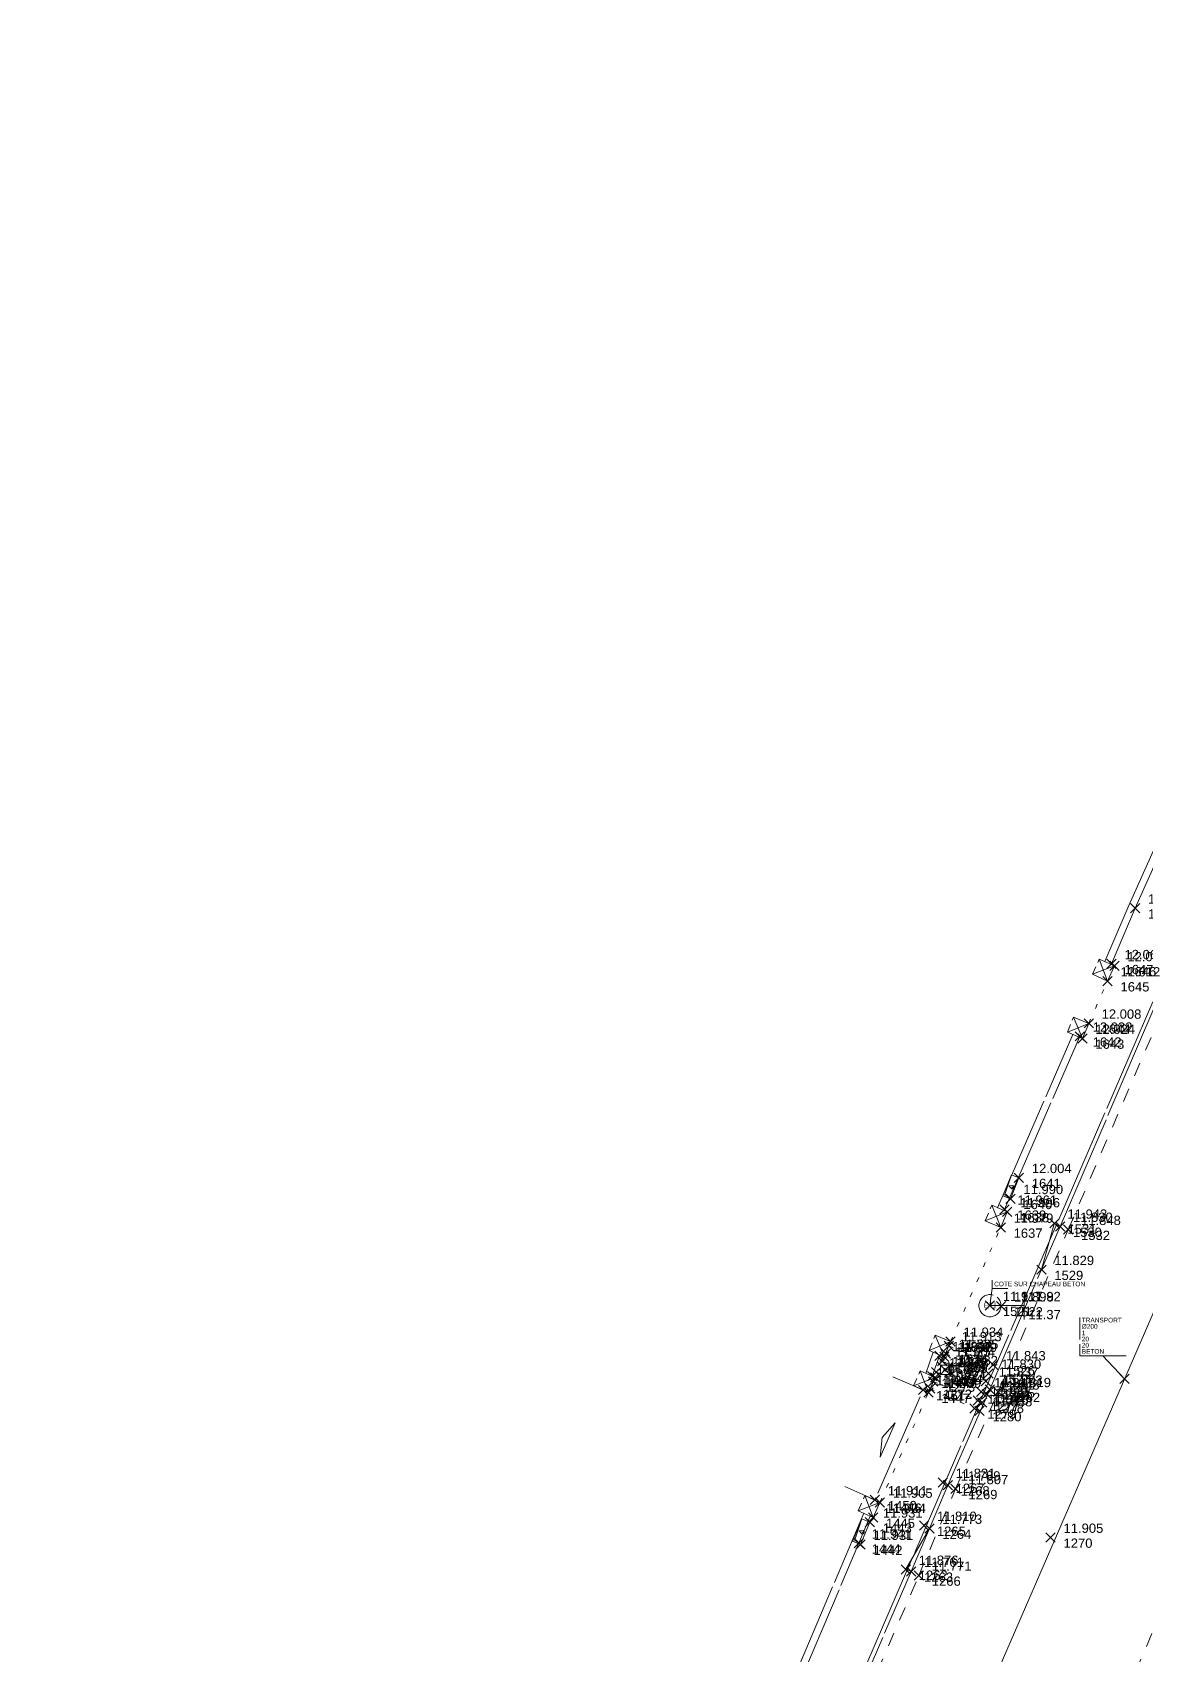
# Model space of a CAD drawing. Header units: metres. Extents: x 1224602 to 1224842, y 7187490 to 7187733.
# Drawn here: x 1224718.64 to 1224742.57, y 7187670.61 to 7187705.5 of the extents above; entities that cross this region are included whole.
import ezdxf
from ezdxf.enums import TextEntityAlignment as Align

# ---------------------------------------------------------------- set-up
doc = ezdxf.new("R2010")
doc.units = ezdxf.units.M
doc.header["$PDMODE"] = 3
doc.header["$PDSIZE"] = 0.1
for name, pattern in [('LL_0822', [2.5, 2.5, 0]), ('LL_0824', [0.35, 0.1, -0.25]), ('LL_0827', [0.2, 0.1, -0.1]), ('LL_0829', [0.6, 0.3, -0.3]), ('SL_1146', [2.5, 2.5, 0]), ('Socle_Continu', [2.5, 2.5, 0]), ('YL_2901', [2.5, 2.5, 0])]:
    doc.linetypes.add(name, pattern=pattern)
for name, color, linetype, lineweight in [('CLOTU_SCS', 212, 'Socle_Continu', 13), ('ELECT_SCS', 1, 'Socle_Continu', 13), ('GAZFL_SCS', 40, 'Socle_Continu', 13), ('SIGTA_SCI', 7, 'Socle_Continu', 13), ('SIGTM_SCI', 1, 'Socle_Continu', 13), ('SIGTO_SCI', 255, 'Socle_Continu', 13), ('VOIRI_SCS', 7, 'Socle_Continu', 13)]:
    doc.layers.add(name, color=color, linetype=linetype, lineweight=lineweight)
for name, color, linetype, lineweight, true_color in [('EAUUS_PSI', 7, 'Socle_Continu', 13, 0x7f3f00), ('EAUUS_SCI', 7, 'Socle_Continu', 13, 0x7f3f00), ('EAUUS_SCS', 7, 'Socle_Continu', 13, 0x7f3f00), ('EAUUS_SCT', 7, 'Socle_Continu', 13, 0x7f3f00), ('SIGTS_PSS', 7, 'Socle_Continu', 13, 0x9966cc)]:
    doc.layers.add(name, color=color, linetype=linetype, lineweight=lineweight, true_color=true_color)
doc.styles.add('Reseaux', font='arial.ttf')
doc.styles.get("Standard").update_dxf_attribs({"font": 'arial.ttf'})
doc.linetypes.add('CL_0181', pattern='A,3,-0.15,0.4,-0.381,["eu",Standard,S=0.254,R=0,X=-0.2,Y=-0.1],-0.381,0.4,-0.15', length=4.862)

# ---------------------------------------------------------------- blocks, each defined once
blk = doc.blocks.new('YP_1521')
at = {"layer": 'SIGTO_SCI', "color": 7, "linetype": 'Socle_Continu'}
blk.add_point((0, 0), dxfattribs=at)
at = {"layer": 'SIGTA_SCI', "linetype": 'Socle_Continu'}
blk.add_attdef('ALT', (0.278, 0.099), '', height=0.2, dxfattribs=at)
at = {"layer": 'SIGTA_SCI', "linetype": 'Socle_Continu', "flags": 9}
blk.add_attdef('CALQUE_ALT', (1.69, -1.18), '', height=0.2, dxfattribs=at)
at = {"layer": 'SIGTM_SCI', "linetype": 'Socle_Continu'}
blk.add_attdef('MAT', (0.278, -0.223), '', height=0.2, dxfattribs=at)
at = {"layer": 'SIGTM_SCI', "linetype": 'Socle_Continu', "flags": 9}
blk.add_attdef('CALQUE_MAT', (1.69, -1.501), '', height=0.2, dxfattribs=at)
at = {"layer": 'SIGTO_SCI', "linetype": 'Socle_Continu', "flags": 9}
for tag, p in [('ID', (1.69, 0.105)), ('NATURE', (1.69, -0.216)), ('FAMILLE', (1.69, -0.538)), ('CALQUE', (1.69, -0.859)), ('PCRS', (1.69, -1.823))]:
    blk.add_attdef(tag, p, '', height=0.2, dxfattribs=at)
blk = doc.blocks.new('LP_0841')
at = {"layer": 'VOIRI_SCS', "linetype": 'Socle_Continu', "flags": 128}
blk.add_lwpolyline([(0, 0), (0, 0.5), (1, 0)], dxfattribs=at)
at = {"layer": 'VOIRI_SCS', "linetype": 'Socle_Continu', "flags": 9}
for tag, p in [('ID', (1.428, 0.548)), ('NATURE', (1.428, 0.227)), ('FAMILLE', (1.428, -0.095)), ('CALQUE', (1.428, -0.416)), ('PCRS', (1.428, -0.737))]:
    blk.add_attdef(tag, p, '', height=0.2, dxfattribs=at)
blk = doc.blocks.new('FP_0404')
at = {"layer": 'ELECT_SCS', "linetype": 'Socle_Continu'}
h = blk.add_hatch(color=91, dxfattribs=at)
edge = h.paths.add_edge_path()
edge.add_ellipse((0.264, 0.162), major_axis=(-0.0287, 0.0287), ratio=1, start_angle=-135, end_angle=45, ccw=False)
edge.add_ellipse((0.264, 0.162), major_axis=(-0.0287, 0.0287), ratio=1, start_angle=45, end_angle=225, ccw=False)
h = blk.add_hatch(color=91, dxfattribs=at)
edge = h.paths.add_edge_path()
edge.add_ellipse((0.264, -0.163), major_axis=(-0.0287, 0.0287), ratio=1, start_angle=-135, end_angle=45, ccw=False)
edge.add_ellipse((0.264, -0.163), major_axis=(-0.0287, 0.0287), ratio=1, start_angle=45, end_angle=225, ccw=False)
at = {"layer": 'ELECT_SCS', "color": 193, "linetype": 'Socle_Continu'}
for p, q in [((-0.325, 0.325), (-0.203, 0.203)), ((0, 0.203), (0, 0.325)), ((0.203, 0.203), (0.325, 0.325)), ((-0.203, 0), (-0.325, 0)), ((-0.203, -0.203), (-0.325, -0.325)), ((0, -0.203), (0, -0.325)), ((0.203, 0), (0.325, 0)), ((0.325, -0.325), (0.203, -0.203))]:
    blk.add_line(p, q, dxfattribs=at)
at = {"layer": 'ELECT_SCS', "color": 91, "linetype": 'Socle_Continu', "flags": 128}
blk.add_lwpolyline([(-0.203, -0.203), (0.203, -0.203), (0.203, 0.203), (-0.203, 0.203)], close=True, dxfattribs=at)
at = {"layer": 'ELECT_SCS', "linetype": 'Socle_Continu', "flags": 128}
blk.add_lwpolyline([(-0.119, -0.115), (-0.014, 0.066), (0.015, 0.019), (0.115, 0.117), (0.012, -0.071), (-0.016, -0.017), (-0.119, -0.115)], dxfattribs=at)
at = {"layer": 'ELECT_SCS', "color": 91, "linetype": 'Socle_Continu'}
for points in [[(0.305, 0.162, 0.098491), (0.302, 0.178, 0.098491), (0.293, 0.191, 0.098491), (0.28, 0.2, 0.098491), (0.264, 0.203, 0.098491), (0.249, 0.2, 0.098491), (0.235, 0.191, 0.098491), (0.227, 0.178, 0.098491), (0.223, 0.162, 0.098491)], [(0.223, 0.162, 0.098491), (0.227, 0.147, 0.098491), (0.235, 0.134, 0.098491), (0.249, 0.125, 0.098491), (0.264, 0.122, 0.098491), (0.28, 0.125, 0.098491), (0.293, 0.134, 0.098491), (0.302, 0.147, 0.098491), (0.305, 0.162, 0.098491)], [(0.305, -0.163, 0.081301), (0.347, -0.095, 0.098491), (0.366, 0, 0.098491), (0.347, 0.095, 0.081301), (0.305, 0.162, 0.098491)], [(0.305, -0.163, 0.098491), (0.302, -0.147, 0.098491), (0.293, -0.134, 0.098491), (0.28, -0.125, 0.098491), (0.264, -0.122, 0.098491), (0.249, -0.125, 0.098491), (0.235, -0.134, 0.098491), (0.227, -0.147, 0.098491), (0.223, -0.163, 0.098491)], [(0.223, -0.163, 0.098491), (0.227, -0.178, 0.098491), (0.235, -0.191, 0.098491), (0.249, -0.2, 0.098491), (0.264, -0.203, 0.098491), (0.28, -0.2, 0.098491), (0.293, -0.191, 0.098491), (0.302, -0.178, 0.098491), (0.305, -0.163, 0.098491)]]:
    blk.add_lwpolyline(points, format="xyb", dxfattribs=at)
at = {"layer": 'ELECT_SCS', "linetype": 'Socle_Continu', "flags": 9}
for tag, p in [('NATURE', (0.868, 0.148)), ('FAMILLE', (0.868, -0.173)), ('ID', (0.868, 0.47)), ('CALQUE', (0.868, -0.494)), ('PCRS', (0.868, -0.815))]:
    blk.add_attdef(tag, p, '', height=0.2, dxfattribs=at)
blk = doc.blocks.new('JP_0703')
at = {"layer": 'GAZFL_SCS', "linetype": 'Socle_Continu'}
blk.add_hatch(color=256, dxfattribs=at).paths.add_polyline_path([(0, 0), (0, 0.359), (1, 0.359), (0.088, 0.3)])
h = blk.add_hatch(color=256, dxfattribs=at)
edge = h.paths.add_edge_path()
edge.add_line((0.505, 0.179), (0.471, 0.106))
edge.add_line((0.471, 0.106), (0.471, 0.096))
edge.add_ellipse((0.505, 0.099), major_axis=(-0.0336, 0), ratio=0.758629, start_angle=5.44598, end_angle=174.55402)
edge.add_line((0.538, 0.096), (0.538, 0.106))
edge.add_line((0.538, 0.106), (0.505, 0.179))
at = {"layer": 'GAZFL_SCS', "linetype": 'Socle_Continu', "flags": 128}
blk.add_lwpolyline([(0, 0.359), (0, 0), (1, 0), (1, 0.359)], close=True, dxfattribs=at)
at = {"layer": 'GAZFL_SCS', "linetype": 'Socle_Continu'}
blk.add_lwpolyline([(0, 0), (0, 0.359), (1, 0.359), (0.088, 0.3)], close=True, dxfattribs=at)
blk.add_lwpolyline([(0.578, 0.106), (0.578, 0.124), (0.505, 0.281), (0.432, 0.124), (0.432, 0.106, 0.066358), (0.436, 0.095, 0.1059), (0.452, 0.076, 0.086348), (0.476, 0.064, 0.076263), (0.505, 0.059, 0.076263), (0.534, 0.064, 0.086348), (0.557, 0.076, 0.1059), (0.574, 0.095, 0.066358)], format="xyb", close=True, dxfattribs=at)
at = {"layer": 'GAZFL_SCS', "linetype": 'Socle_Continu', "flags": 9}
for tag, p in [('ID', (1.013, 0.696)), ('NATURE', (1.013, 0.374)), ('FAMILLE', (1.013, 0.053)), ('CALQUE', (1.013, -0.268)), ('PCRS', (1.013, -0.589))]:
    blk.add_attdef(tag, p, '', height=0.2, dxfattribs=at)
blk = doc.blocks.new('SP_1162')
at = {"layer": 'CLOTU_SCS', "linetype": 'Socle_Continu'}
for p, q in [((0, 0), (1, 1)), ((0, 1), (1, 0))]:
    blk.add_line(p, q, dxfattribs=at)
at = {"layer": 'CLOTU_SCS', "linetype": 'Socle_Continu', "flags": 128}
blk.add_lwpolyline([(1, 0), (0, 0), (0, 1), (1, 1)], close=True, dxfattribs=at)
at = {"layer": 'CLOTU_SCS', "linetype": 'Socle_Continu', "flags": 9}
for tag, p in [('NATURE', (1.089, -0.022)), ('ID', (1.089, 0.299)), ('CALQUE', (1.089, -0.665)), ('FAMILLE', (1.089, -0.344)), ('PCRS', (1.089, -0.986))]:
    blk.add_attdef(tag, p, '', height=0.2, dxfattribs=at)
blk = doc.blocks.new('SP_1161')
at = {"layer": 'CLOTU_SCS', "linetype": 'Socle_Continu'}
for p, q in [((0, 0), (0, 0.275)), ((1, 0.275), (1, 0)), ((0.5, 0.154), (0.344, 0.103)), ((0.656, 0.103), (0.5, 0.154)), ((0.062, 0), (0.938, 0)), ((0.344, 0.103), (0.656, 0.103))]:
    blk.add_line(p, q, dxfattribs=at)
at = {"layer": 'CLOTU_SCS', "linetype": 'Socle_Continu', "flags": 9}
for tag, p in [('ID', (1.36, 0.385)), ('NATURE', (1.36, 0.064)), ('FAMILLE', (1.36, -0.257)), ('CALQUE', (1.36, -0.579)), ('PCRS', (1.36, -0.9))]:
    blk.add_attdef(tag, p, '', height=0.2, dxfattribs=at)
blk = doc.blocks.new('CP_0162')
at = {"layer": 'EAUUS_SCS', "linetype": 'Socle_Continu', "const_width": 0.025, "flags": 128}
for points in [[(-0.063, -0.111), (-0.174, -0.111, -0.405328), (-0.241, -0.045), (-0.241, 0.067, -0.999132), (-0.063, 0.067), (-0.063, 0.022), (-0.218, 0.022)], [(0.048, 0.155), (0.048, -0.034, 0.410802), (0.125, -0.111), (0.225, -0.111), (0.225, 0.155)]]:
    blk.add_lwpolyline(points, format="xyb", dxfattribs=at)
at = {"layer": 'EAUUS_SCS', "linetype": 'Socle_Continu'}
blk.add_circle((0, 0), 0.5, dxfattribs=at)
at = {"layer": 'EAUUS_SCS', "linetype": 'Socle_Continu', "flags": 9}
for tag, p in [('NATURE', (0.918, 0.2)), ('FAMILLE', (0.918, -0.121)), ('ID', (0.918, 0.522)), ('CALQUE', (0.918, -0.442)), ('PCRS', (0.918, -0.763))]:
    blk.add_attdef(tag, p, '', height=0.2, dxfattribs=at)
blk = doc.blocks.new('LP_0842')
at = {"layer": 'VOIRI_SCS', "linetype": 'Socle_Continu', "flags": 128}
blk.add_lwpolyline([(1, 0), (1, 0.5), (0, 0)], dxfattribs=at)
at = {"layer": 'VOIRI_SCS', "linetype": 'Socle_Continu', "flags": 9}
for tag, p in [('ID', (1.488, 0.614)), ('NATURE', (1.488, 0.292)), ('FAMILLE', (1.488, -0.029)), ('CALQUE', (1.488, -0.35)), ('PCRS', (1.488, -0.672))]:
    blk.add_attdef(tag, p, '', height=0.2, dxfattribs=at)
blk = doc.blocks.new('*U81')
at = {"layer": 'EAUUS_SCI', "linetype": 'Socle_Continu'}
blk.add_line((-0.926, 0.992), (0, 0), dxfattribs=at)
at = {"layer": 'EAUUS_SCI', "linetype": 'Socle_Continu', "flags": 128}
blk.add_lwpolyline([(0.074, 0.992), (-1.926, 0.992), (-1.926, 2.63)], dxfattribs=at)
at = {"layer": 'EAUUS_SCI', "linetype": 'Socle_Continu'}
blk.add_point((0, 0), dxfattribs=at)
for tag, p in [('TYPE', (-1.838, 2.425)), ('DIAM', (-1.838, 2.155)), ('NBR', (-1.838, 1.876)), ('LARG', (-1.838, 1.611)), ('HAUT', (-1.838, 1.345)), ('MATER', (-1.838, 1.079))]:
    blk.add_attdef(tag, p, '', height=0.2, dxfattribs=at)
at = {"layer": 'EAUUS_SCI', "linetype": 'Socle_Continu', "flags": 9}
for tag, p in [('ID', (2.47, 1.418)), ('NATURE', (2.47, 1.097)), ('FAMILLE', (2.47, 0.776)), ('CALQUE', (2.47, 0.454))]:
    blk.add_attdef(tag, p, '', height=0.2, dxfattribs=at)
blk = doc.blocks.new('*U83')
at = {"layer": 'EAUUS_SCI', "linetype": 'Socle_Continu'}
blk.add_line((0.091, 0.743), (0, 0), dxfattribs=at)
at = {"layer": 'EAUUS_SCI', "linetype": 'Socle_Continu', "flags": 128}
blk.add_lwpolyline([(0.764, 0.743), (0.091, 0.743), (0.091, 1.1)], dxfattribs=at)
at = {"layer": 'EAUUS_SCI', "linetype": 'Socle_Continu'}
blk.add_point((0, 0), dxfattribs=at)
blk.add_attdef('TXT', (0.179, 0.83), '', height=0.2, dxfattribs=at)
at = {"layer": 'EAUUS_SCI', "linetype": 'Socle_Continu', "flags": 9}
for tag, p in [('NATURE', (1.967, -0.177)), ('ID', (1.967, 0.144)), ('CALQUE', (1.967, -0.82)), ('FAMILLE', (1.967, -0.499)), ('PCRS', (1.967, -1.141))]:
    blk.add_attdef(tag, p, '', height=0.2, dxfattribs=at)
blk = doc.blocks.new('CP_2101')
at = {"layer": 'EAUUS_PSI', "linetype": 'Socle_Continu'}
blk.add_line((0.733, 0), (0, 0), dxfattribs=at)
at = {"layer": 'EAUUS_PSI', "linetype": 'Socle_Continu', "flags": 128}
blk.add_lwpolyline([(0.733, -0.3), (0.733, 0.3)], dxfattribs=at)
at = {"layer": 'EAUUS_PSI', "linetype": 'Socle_Continu'}
blk.add_point((0, 0), dxfattribs=at)
at = {"layer": 'EAUUS_PSI', "linetype": 'Socle_Continu', "style": 'Reseaux', "flags": 9}
for tag, p in [('ID', (2.525, 0.541)), ('NATURE', (2.525, 0.22))]:
    blk.add_attdef(tag, p, '', height=0.2, dxfattribs=at)
at = {"layer": 'EAUUS_PSI', "linetype": 'Socle_Continu'}
for tag, p in [('TAMPON', (0.824, 0.196)), ('RADIER', (0.824, -0.192))]:
    blk.add_attdef(tag, text='', height=0.2, dxfattribs=at).set_placement(p, align=Align.MIDDLE_LEFT)
at = {"layer": 'EAUUS_PSI', "linetype": 'Socle_Continu', "flags": 9}
for tag, p in [('FAMILLE', (2.525, -0.101)), ('CALQUE', (2.525, -0.423))]:
    blk.add_attdef(tag, p, '', height=0.2, dxfattribs=at)

msp = doc.modelspace()

# ---------------------------------------------------------------- linework, layer by layer
at = {"layer": 'CLOTU_SCS', "linetype": 'SL_1146'}
for points in [[(1224741.7, 7187685.514, 12.049), (1224742.211, 7187686.724, 12.071), (1224742.868, 7187688.18, 12.084)], [(1224741.836, 7187685.453, 12.061), (1224741.843, 7187685.468, 12.061), (1224742.349, 7187686.664, 12.057), (1224743.005, 7187688.118, 12.064)], [(1224739.39, 7187680.222, 11.974), (1224741.012, 7187683.948, 12.028)], [(1224739.528, 7187680.163, 11.961), (1224739.539, 7187680.187, 11.961), (1224741.151, 7187683.891, 12.032)], [(1224737.848, 7187676.658, 11.922), (1224738.009, 7187677.117, 11.93)], [(1224737.987, 7187676.601, 11.869), (1224738.141, 7187677.039, 11.897), (1224738.148, 7187677.06, 11.9)], [(1224734.867, 7187669.768, 11.862), (1224736.519, 7187673.651, 11.894)], [(1224735.005, 7187669.708, 11.901), (1224736.408, 7187673.008, 11.941), (1224736.655, 7187673.59, 11.924)]]:
    msp.add_polyline3d(points, dxfattribs=at)
at = {"layer": 'EAUUS_SCT', "linetype": 'CL_0181'}
msp.add_polyline3d([(1224748.538, 7187691.322, 10.77), (1224735.705, 7187661.766, 10.49)], dxfattribs=at)
at = {"layer": 'SIGTS_PSS', "linetype": 'YL_2901'}
msp.add_polyline3d([(1224718.643, 7187594.665, 11.273), (1224724.194, 7187641.786, 11.605), (1224743.464, 7187686.347, 12.019), (1224774.759, 7187705.496, 12.369), (1224807.6, 7187693.028, 12.688), (1224838.124, 7187643.847, 11.839), (1224818.746, 7187610.542, 11.62), (1224772.174, 7187599.12, 11.427)], close=True, dxfattribs=at)
at = {"layer": 'VOIRI_SCS', "linetype": 'LL_0822'}
msp.add_polyline3d([(1224721.058, 7187634.314, 11.425), (1224722.076, 7187636.668, 11.442), (1224722.268, 7187637.111, 11.461), (1224724.256, 7187641.759, 11.487), (1224725.07, 7187643.617, 11.494), (1224725.481, 7187644.541, 11.513), (1224726.27, 7187646.385, 11.536), (1224726.698, 7187647.323, 11.522), (1224727.373, 7187648.914, 11.555), (1224730.291, 7187655.662, 11.618), (1224730.71, 7187656.624, 11.619), (1224731.505, 7187658.475, 11.649), (1224731.901, 7187659.4, 11.651), (1224732.838, 7187661.527, 11.668), (1224737.534, 7187672.401, 11.761), (1224737.927, 7187673.325, 11.773), (1224738.322, 7187674.257, 11.789), (1224739.227, 7187676.315, 11.803), (1224740.334, 7187678.891, 11.829), (1224740.735, 7187679.819, 11.83), (1224744.681, 7187688.986, 11.907), (1224746.133, 7187692.369, 11.941)], dxfattribs=at)
at = {"layer": 'VOIRI_SCS', "linetype": 'LL_0829'}
for points in [[(1224732.999, 7187661.437, 11.686), (1224737.7, 7187672.316, 11.771), (1224738.489, 7187674.178, 11.807), (1224739.407, 7187676.265, 11.819), (1224740.909, 7187679.752, 11.848), (1224744.847, 7187688.883, 11.913)], [(1224739.988, 7187664.723, 11.705), (1224743.133, 7187672.052, 11.786)]]:
    msp.add_polyline3d(points, dxfattribs=at)
at = {"layer": 'VOIRI_SCS', "linetype": 'LL_0824'}
for points in [[(1224741.351, 7187684.188, 12.008), (1224741.757, 7187685.096, 12.012)], [(1224738.382, 7187677.348, 11.934), (1224739.459, 7187679.799, 11.979)], [(1224738.344, 7187677.252, 11.913), (1224739.294, 7187676.841, 11.843)], [(1224738.203, 7187676.92, 11.904), (1224739.137, 7187676.491, 11.837)], [(1224738.071, 7187676.688, 11.878), (1224739.042, 7187676.263, 11.847), (1224739.162, 7187676.212, 11.848)], [(1224736.863, 7187673.886, 11.905), (1224737.906, 7187676.249, 11.909)], [(1224737.941, 7187676.333, 11.894), (1224738.893, 7187675.907, 11.847), (1224739.006, 7187675.853, 11.838)]]:
    msp.add_polyline3d(points, dxfattribs=at)
at = {"layer": 'VOIRI_SCS', "linetype": 'LL_0827'}
for points in [[(1224738.277, 7187677.086, 11.885), (1224739.196, 7187676.658, 11.83)], [(1224738.009, 7187676.488, 11.867), (1224738.967, 7187676.075, 11.831), (1224739.06, 7187676.036, 11.835)]]:
    msp.add_polyline3d(points, dxfattribs=at)

# ---------------------------------------------------------------- block references
at = {"layer": 'CLOTU_SCS', "color": 6, "linetype": 'Socle_Continu'}
for p, xscale, yscale, rotation in [((1224741.757, 7187685.096, 12.012), 0.3581165633254029, 0.3581165633254029, 65.83932502609612), ((1224741.216, 7187683.863, 12.024), 0.3512378493483734, 0.3512378493483734, 67.37226740637074), ((1224739.459, 7187679.799, 11.979), 0.3628036401163517, 0.3628036401163517, 66.94932362261244), ((1224738.247, 7187677.019, 11.889), 0.355795101120925, 0.355795101120925, 67.71142485154175), ((1224737.906, 7187676.249, 11.909), 0.3505886745458565, 0.3505886745458565, 66.03993366888832), ((1224736.717, 7187673.562, 11.934), 0.3556613960266203, 0.3556613960266203, 65.80632248855254)]:
    msp.add_blockref('SP_1162', p, dxfattribs=dict(at, xscale=xscale, yscale=yscale, rotation=rotation))
at = {"layer": 'CLOTU_SCS', "linetype": 'Socle_Continu', "xscale": 2.580891773287051, "yscale": 2.580891773287051, "rotation": 66.31264810992872}
msp.add_blockref('SP_1161', (1224736.756, 7187673.94, 11.911), dxfattribs=at)
at = {"layer": 'EAUUS_PSI', "linetype": 'Socle_Continu'}
ref = msp.add_blockref('CP_2101', (1224739.228, 7187678.117, 11.917), dxfattribs=at)
ref.add_attrib('TAMPON', '11.92', dxfattribs={"linetype": 'Socle_Continu', "height": 0.2}).set_placement((1224740.052, 7187678.313), align=Align.MIDDLE_LEFT)
ref.add_attrib('RADIER', '11.37', dxfattribs={"linetype": 'Socle_Continu', "height": 0.2}).set_placement((1224740.052, 7187677.925), align=Align.MIDDLE_LEFT)
at = {"layer": 'EAUUS_SCI', "linetype": 'Socle_Continu'}
ref = msp.add_blockref('*U83', (1224739.228, 7187678.117, 11.917), dxfattribs=dict(at, xscale=0.5, yscale=0.5, zscale=0.5))
ref.add_attrib('TXT', 'COTE SUR CHAPEAU BETON', (1224739.318, 7187678.533), dxfattribs={"linetype": 'Socle_Continu', "height": 0.1})
at = {"layer": 'EAUUS_SCI', "linetype": 'Socle_Continu', "xscale": 0.5, "yscale": 0.5, "zscale": 0.5}
msp.add_blockref('*U81', (1224742.121, 7187676.544), dxfattribs=at).add_auto_attribs({'TYPE': 'TRANSPORT', 'DIAM': 'Ø200', 'NBR': '1', 'LARG': '20', 'HAUT': '20', 'MATER': 'BETON'})
at = {"layer": 'EAUUS_SCS', "linetype": 'Socle_Continu', "xscale": 0.4770392691132224, "yscale": 0.4770392691132224}
msp.add_blockref('CP_0162', (1224739.228, 7187678.117, 11.917), dxfattribs=at)
at = {"layer": 'ELECT_SCS', "linetype": 'Socle_Continu', "xscale": 0.5, "yscale": 0.5}
msp.add_blockref('FP_0404', (1224738.266, 7187676.737, 11.882), dxfattribs=at)
at = {"layer": 'GAZFL_SCS', "linetype": 'Socle_Continu'}
for p, xscale, yscale, rotation in [((1224739.669, 7187680.416, 11.99), 0.4867264864515891, 0.4867264864515891, 68.0025329778485), ((1224736.447, 7187672.978, 11.931), 0.5201222870828268, 0.5201222870828268, 67.22515058888746)]:
    msp.add_blockref('JP_0703', p, dxfattribs=dict(at, xscale=xscale, yscale=yscale, rotation=rotation))
at = {"layer": 'SIGTO_SCI', "linetype": 'Socle_Continu'}
for p, values in [((1224742.349, 7187686.664, 12.057), {'ALT': '12.057', 'MAT': '1648'}), ((1224741.843, 7187685.468, 12.061), {'ALT': '12.061', 'MAT': '1647'}), ((1224741.903, 7187685.423, 12.045), {'ALT': '12.045', 'MAT': '1646'}), ((1224741.757, 7187685.096, 12.012), {'ALT': '12.012', 'MAT': '1645'}), ((1224741.351, 7187684.188, 12.008), {'ALT': '12.008', 'MAT': '1644'}), ((1224741.158, 7187683.908, 12.032), {'ALT': '12.032', 'MAT': '1642'}), ((1224741.216, 7187683.863, 12.024), {'ALT': '12.024', 'MAT': '1643'}), ((1224739.851, 7187680.868, 12.004), {'ALT': '12.004', 'MAT': '1641'}), ((1224739.539, 7187680.187, 11.961), {'ALT': '11.961', 'MAT': '1639'}), ((1224739.601, 7187680.132, 11.996), {'ALT': '11.996', 'MAT': '1638'}), ((1224739.669, 7187680.416, 11.99), {'ALT': '11.990', 'MAT': '1640'}), ((1224739.459, 7187679.799, 11.979), {'ALT': '11.979', 'MAT': '1637'}), ((1224740.617, 7187679.887, 11.943), {'ALT': '11.943', 'MAT': '1531'}), ((1224740.735, 7187679.819, 11.83), {'ALT': '11.830', 'MAT': '1530'}), ((1224740.909, 7187679.752, 11.848), {'ALT': '11.848', 'MAT': '1532'}), ((1224740.334, 7187678.891, 11.829), {'ALT': '11.829', 'MAT': '1529'}), ((1224739.228, 7187678.117, 11.917), {'ALT': '11.917', 'MAT': '1521'}), ((1224739.466, 7187678.107, 11.898), {'ALT': '11.898', 'MAT': '1522'}), ((1224738.382, 7187677.348, 11.934), {'ALT': '11.934', 'MAT': '1636'}), ((1224738.141, 7187677.039, 11.897), {'ALT': '11.897', 'MAT': '1452'}), ((1224738.247, 7187677.019, 11.889), {'ALT': '11.889', 'MAT': '1635'}), ((1224738.277, 7187677.086, 11.885), {'ALT': '11.885', 'MAT': '1524'}), ((1224738.344, 7187677.252, 11.913), {'ALT': '11.913', 'MAT': '1525'}), ((1224737.987, 7187676.601, 11.869), {'ALT': '11.869', 'MAT': '1449'}), ((1224738.071, 7187676.688, 11.878), {'ALT': '11.878', 'MAT': '1274'}), ((1224738.203, 7187676.92, 11.904), {'ALT': '11.904', 'MAT': '1523'}), ((1224738.266, 7187676.737, 11.882), {'ALT': '11.882', 'MAT': '1271'}), ((1224739.196, 7187676.658, 11.83), {'ALT': '11.830', 'MAT': '1527'}), ((1224739.294, 7187676.841, 11.843), {'ALT': '11.843', 'MAT': '1526'}), ((1224737.793, 7187676.303, 11.914), {'ALT': '11.914', 'MAT': '1451'}), ((1224737.906, 7187676.249, 11.909), {'ALT': '11.909', 'MAT': '1447'}), ((1224737.941, 7187676.333, 11.894), {'ALT': '11.894', 'MAT': '1272'}), ((1224738.009, 7187676.488, 11.867), {'ALT': '11.867', 'MAT': '1273'}), ((1224738.049, 7187676.569, 11.869), {'ALT': '11.869', 'MAT': '1448'}), ((1224739.042, 7187676.263, 11.847), {'ALT': '11.847', 'MAT': '1275'}), ((1224739.137, 7187676.491, 11.837), {'ALT': '11.837', 'MAT': '1528'}), ((1224739.227, 7187676.315, 11.803), {'ALT': '11.803', 'MAT': '1281'}), ((1224739.407, 7187676.265, 11.819), {'ALT': '11.819', 'MAT': '1282'}), ((1224738.893, 7187675.907, 11.847), {'ALT': '11.847', 'MAT': '1279'}), ((1224738.967, 7187676.075, 11.831), {'ALT': '11.831', 'MAT': '1277'}), ((1224739.06, 7187676.036, 11.835), {'ALT': '11.835', 'MAT': '1278'}), ((1224739.162, 7187676.212, 11.848), {'ALT': '11.848', 'MAT': '1276'}), ((1224739.006, 7187675.853, 11.838), {'ALT': '11.838', 'MAT': '1280'}), ((1224738.213, 7187674.313, 11.831), {'ALT': '11.831', 'MAT': '1267'}), ((1224738.322, 7187674.257, 11.789), {'ALT': '11.789', 'MAT': '1268'}), ((1224738.489, 7187674.178, 11.807), {'ALT': '11.807', 'MAT': '1269'}), ((1224736.756, 7187673.94, 11.911), {'ALT': '11.911', 'MAT': '1450'}), ((1224736.863, 7187673.886, 11.905), {'ALT': '11.905', 'MAT': '1446'}), ((1224736.648, 7187673.458, 11.931), {'ALT': '11.931', 'MAT': '1443'}), ((1224736.717, 7187673.562, 11.934), {'ALT': '11.934', 'MAT': '1445'}), ((1224737.81, 7187673.389, 11.81), {'ALT': '11.810', 'MAT': '1265'}), ((1224737.927, 7187673.325, 11.773), {'ALT': '11.773', 'MAT': '1264'}), ((1224740.532, 7187673.132, 11.905), {'ALT': '11.905', 'MAT': '1270'}), ((1224736.408, 7187673.008, 11.941), {'ALT': '11.941', 'MAT': '1444'}), ((1224736.447, 7187672.978, 11.931), {'ALT': '11.931', 'MAT': '1442'}), ((1224737.419, 7187672.443, 11.876), {'ALT': '11.876', 'MAT': '1262'}), ((1224737.534, 7187672.401, 11.761), {'ALT': '11.761', 'MAT': '1263'}), ((1224737.7, 7187672.316, 11.771), {'ALT': '11.771', 'MAT': '1266'})]:
    msp.add_blockref('YP_1521', p, dxfattribs=at).add_auto_attribs(values)
at = {"layer": 'VOIRI_SCS', "linetype": 'Socle_Continu'}
for name, p, xscale, yscale, zscale, rotation in [('LP_0842', (1224740.334, 7187678.891, 11.829), 1.0118, 0.2717382330000556, 2.000000002711777, 66.63558855425153), ('LP_0841', (1224737.534, 7187672.401, 11.761), 1.0039, 0.2461682320148876, 1.845785570138231, 66.98296038437032)]:
    msp.add_blockref(name, p, dxfattribs=dict(at, xscale=xscale, yscale=yscale, zscale=zscale, rotation=rotation))

doc.saveas('drawing.dxf')
